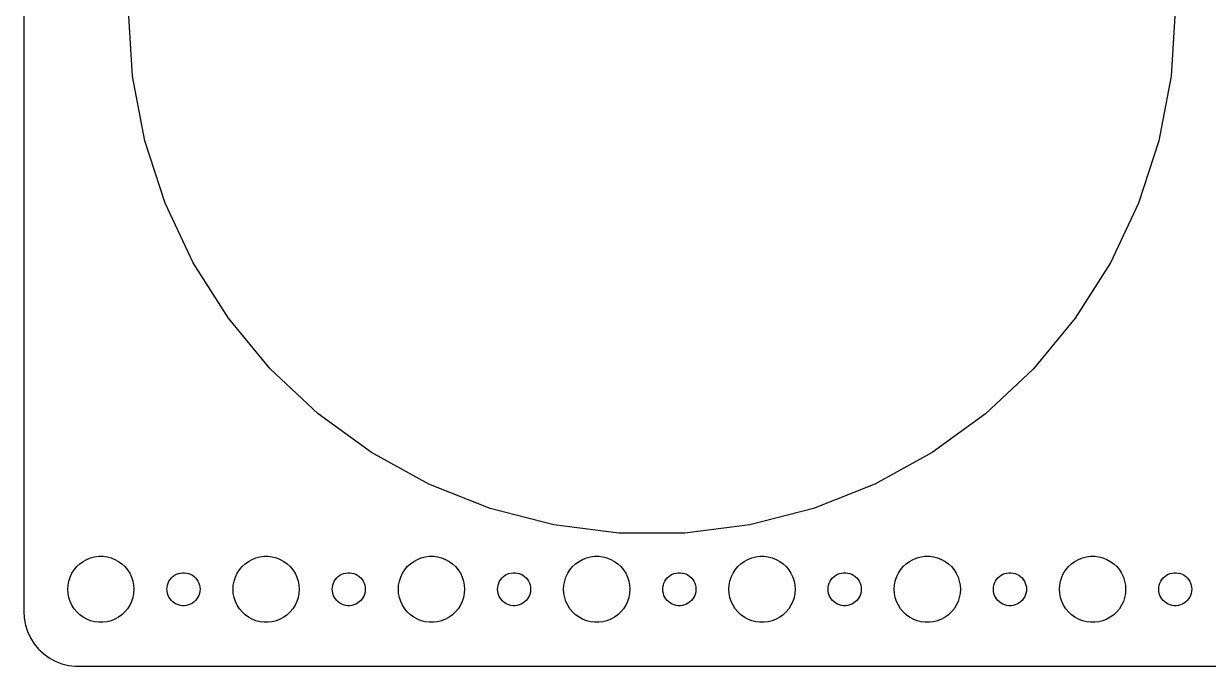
# Model space of a CAD drawing. Header units: metres. Extents: x -157 to 157, y -59 to 59.
# Drawn here: x -157 to -49.5, y -59.5 to -1.2 of the extents above; entities that cross this region are included whole.
import ezdxf

# ---------------------------------------------------------------- set-up
doc = ezdxf.new("R2010")
doc.units = ezdxf.units.M

msp = doc.modelspace()

# ---------------------------------------------------------------- linework, layer by layer
for p, q in [((-157, 54.5), (-157, -54.5)), ((-147.125, -5.95332), (-147.5, 0)), ((-52.5, 0), (-52.8745, -5.95332)), ((-146.008, -11.8128), (-147.125, -5.95332)), ((-52.8745, -5.95332), (-53.9923, -11.8128)), ((-144.164, -17.4859), (-146.008, -11.8128)), ((-53.9923, -11.8128), (-55.8356, -17.4859)), ((-141.625, -22.8833), (-144.164, -17.4859)), ((-55.8356, -17.4859), (-58.3754, -22.8833)), ((-138.428, -27.9198), (-141.625, -22.8833)), ((-58.3754, -22.8833), (-61.5717, -27.9198)), ((-134.626, -32.516), (-138.428, -27.9198)), ((-61.5717, -27.9198), (-65.374, -32.516)), ((-130.278, -36.5994), (-134.626, -32.516)), ((-65.374, -32.516), (-69.7224, -36.5994)), ((-125.452, -40.1056), (-130.278, -36.5994)), ((-69.7224, -36.5994), (-74.5482, -40.1056)), ((-120.225, -42.9793), (-125.452, -40.1056)), ((-74.5482, -40.1056), (-79.7755, -42.9793)), ((-114.678, -45.1752), (-120.225, -42.9793)), ((-79.7755, -42.9793), (-85.3217, -45.1752)), ((-108.901, -46.6586), (-114.678, -45.1752)), ((-85.3217, -45.1752), (-91.0994, -46.6586)), ((-102.983, -47.4063), (-108.901, -46.6586)), ((-91.0994, -46.6586), (-97.0174, -47.4063)), ((-97.0174, -47.4063), (-102.983, -47.4063)), ((-152.427, -50.7366), (-152.187, -50.4464)), ((-152.187, -50.4464), (-151.912, -50.1885)), ((-151.912, -50.1885), (-151.607, -49.967)), ((-151.607, -49.967), (-151.277, -49.7855)), ((-151.277, -49.7855), (-150.927, -49.6468)), ((-150.927, -49.6468), (-150.562, -49.5531)), ((-150.562, -49.5531), (-150.188, -49.5059)), ((-150.188, -49.5059), (-149.812, -49.5059)), ((-149.812, -49.5059), (-149.438, -49.5531)), ((-149.438, -49.5531), (-149.073, -49.6468)), ((-149.073, -49.6468), (-148.723, -49.7855)), ((-148.723, -49.7855), (-148.393, -49.967)), ((-148.393, -49.967), (-148.088, -50.1885)), ((-148.088, -50.1885), (-147.813, -50.4464)), ((-147.813, -50.4464), (-147.573, -50.7366)), ((-137.427, -50.7366), (-137.187, -50.4464)), ((-137.187, -50.4464), (-136.912, -50.1885)), ((-136.912, -50.1885), (-136.607, -49.967)), ((-136.607, -49.967), (-136.277, -49.7855)), ((-136.277, -49.7855), (-135.927, -49.6468)), ((-135.927, -49.6468), (-135.562, -49.5531)), ((-135.562, -49.5531), (-135.188, -49.5059)), ((-135.188, -49.5059), (-134.812, -49.5059)), ((-134.812, -49.5059), (-134.438, -49.5531)), ((-134.438, -49.5531), (-134.073, -49.6468)), ((-134.073, -49.6468), (-133.723, -49.7855)), ((-133.723, -49.7855), (-133.393, -49.967)), ((-133.393, -49.967), (-133.088, -50.1885)), ((-133.088, -50.1885), (-132.813, -50.4464)), ((-132.813, -50.4464), (-132.573, -50.7366)), ((-122.427, -50.7366), (-122.187, -50.4464)), ((-122.187, -50.4464), (-121.912, -50.1885)), ((-121.912, -50.1885), (-121.607, -49.967)), ((-121.607, -49.967), (-121.277, -49.7855)), ((-121.277, -49.7855), (-120.927, -49.6468)), ((-120.927, -49.6468), (-120.562, -49.5531)), ((-120.562, -49.5531), (-120.188, -49.5059)), ((-120.188, -49.5059), (-119.812, -49.5059)), ((-119.812, -49.5059), (-119.438, -49.5531)), ((-119.438, -49.5531), (-119.073, -49.6468)), ((-119.073, -49.6468), (-118.723, -49.7855)), ((-118.723, -49.7855), (-118.393, -49.967)), ((-118.393, -49.967), (-118.088, -50.1885)), ((-118.088, -50.1885), (-117.813, -50.4464)), ((-117.813, -50.4464), (-117.573, -50.7366)), ((-107.427, -50.7366), (-107.187, -50.4464)), ((-107.187, -50.4464), (-106.912, -50.1885)), ((-106.912, -50.1885), (-106.607, -49.967)), ((-106.607, -49.967), (-106.277, -49.7855)), ((-106.277, -49.7855), (-105.927, -49.6468)), ((-105.927, -49.6468), (-105.562, -49.5531)), ((-105.562, -49.5531), (-105.188, -49.5059)), ((-105.188, -49.5059), (-104.812, -49.5059)), ((-104.812, -49.5059), (-104.438, -49.5531)), ((-104.438, -49.5531), (-104.073, -49.6468)), ((-104.073, -49.6468), (-103.723, -49.7855)), ((-103.723, -49.7855), (-103.393, -49.967)), ((-103.393, -49.967), (-103.088, -50.1885)), ((-103.088, -50.1885), (-102.813, -50.4464)), ((-102.813, -50.4464), (-102.573, -50.7366)), ((-92.427, -50.7366), (-92.1869, -50.4464)), ((-92.1869, -50.4464), (-91.9123, -50.1885)), ((-91.9123, -50.1885), (-91.6075, -49.967)), ((-91.6075, -49.967), (-91.2773, -49.7855)), ((-91.2773, -49.7855), (-90.927, -49.6468)), ((-90.927, -49.6468), (-90.5621, -49.5531)), ((-90.5621, -49.5531), (-90.1884, -49.5059)), ((-90.1884, -49.5059), (-89.8116, -49.5059)), ((-89.8116, -49.5059), (-89.4379, -49.5531)), ((-89.4379, -49.5531), (-89.073, -49.6468)), ((-89.073, -49.6468), (-88.7227, -49.7855)), ((-88.7227, -49.7855), (-88.3925, -49.967)), ((-88.3925, -49.967), (-88.0877, -50.1885)), ((-88.0877, -50.1885), (-87.8131, -50.4464)), ((-87.8131, -50.4464), (-87.573, -50.7366)), ((-77.427, -50.7366), (-77.1869, -50.4464)), ((-77.1869, -50.4464), (-76.9123, -50.1885)), ((-76.9123, -50.1885), (-76.6075, -49.967)), ((-76.6075, -49.967), (-76.2773, -49.7855)), ((-76.2773, -49.7855), (-75.927, -49.6468)), ((-75.927, -49.6468), (-75.5621, -49.5531)), ((-75.5621, -49.5531), (-75.1884, -49.5059)), ((-75.1884, -49.5059), (-74.8116, -49.5059)), ((-74.8116, -49.5059), (-74.4379, -49.5531)), ((-74.4379, -49.5531), (-74.073, -49.6468)), ((-74.073, -49.6468), (-73.7227, -49.7855)), ((-73.7227, -49.7855), (-73.3925, -49.967)), ((-73.3925, -49.967), (-73.0877, -50.1885)), ((-73.0877, -50.1885), (-72.8131, -50.4464)), ((-72.8131, -50.4464), (-72.573, -50.7366)), ((-62.427, -50.7366), (-62.1869, -50.4464)), ((-62.1869, -50.4464), (-61.9123, -50.1885)), ((-61.9123, -50.1885), (-61.6075, -49.967)), ((-61.6075, -49.967), (-61.2773, -49.7855)), ((-61.2773, -49.7855), (-60.927, -49.6468)), ((-60.927, -49.6468), (-60.5621, -49.5531)), ((-60.5621, -49.5531), (-60.1884, -49.5059)), ((-60.1884, -49.5059), (-59.8116, -49.5059)), ((-59.8116, -49.5059), (-59.4379, -49.5531)), ((-59.4379, -49.5531), (-59.0729, -49.6468)), ((-59.0729, -49.6468), (-58.7227, -49.7855)), ((-58.7227, -49.7855), (-58.3925, -49.967)), ((-58.3925, -49.967), (-58.0877, -50.1885)), ((-58.0877, -50.1885), (-57.8131, -50.4464)), ((-57.8131, -50.4464), (-57.5729, -50.7366)), ((-152.906, -51.7539), (-152.789, -51.3956)), ((-152.789, -51.3956), (-152.629, -51.0547)), ((-152.629, -51.0547), (-152.427, -50.7366)), ((-147.573, -50.7366), (-147.371, -51.0547)), ((-147.371, -51.0547), (-147.211, -51.3956)), ((-147.211, -51.3956), (-147.094, -51.7539)), ((-143.714, -51.6183), (-143.593, -51.4732)), ((-143.593, -51.4732), (-143.456, -51.3442)), ((-143.456, -51.3442), (-143.304, -51.2335)), ((-143.304, -51.2335), (-143.139, -51.1428)), ((-143.139, -51.1428), (-142.964, -51.0734)), ((-142.964, -51.0734), (-142.781, -51.0266)), ((-142.781, -51.0266), (-142.594, -51.003)), ((-142.594, -51.003), (-142.406, -51.003)), ((-142.406, -51.003), (-142.219, -51.0266)), ((-142.219, -51.0266), (-142.036, -51.0734)), ((-142.036, -51.0734), (-141.861, -51.1428)), ((-141.861, -51.1428), (-141.696, -51.2335)), ((-141.696, -51.2335), (-141.544, -51.3442)), ((-141.544, -51.3442), (-141.407, -51.4732)), ((-141.407, -51.4732), (-141.286, -51.6183)), ((-137.906, -51.7539), (-137.789, -51.3956)), ((-137.789, -51.3956), (-137.629, -51.0547)), ((-137.629, -51.0547), (-137.427, -50.7366)), ((-132.573, -50.7366), (-132.371, -51.0547)), ((-132.371, -51.0547), (-132.211, -51.3956)), ((-132.211, -51.3956), (-132.094, -51.7539)), ((-128.714, -51.6183), (-128.593, -51.4732)), ((-128.593, -51.4732), (-128.456, -51.3442)), ((-128.456, -51.3442), (-128.304, -51.2335)), ((-128.304, -51.2335), (-128.139, -51.1428)), ((-128.139, -51.1428), (-127.964, -51.0734)), ((-127.964, -51.0734), (-127.781, -51.0266)), ((-127.781, -51.0266), (-127.594, -51.003)), ((-127.594, -51.003), (-127.406, -51.003)), ((-127.406, -51.003), (-127.219, -51.0266)), ((-127.219, -51.0266), (-127.036, -51.0734)), ((-127.036, -51.0734), (-126.861, -51.1428)), ((-126.861, -51.1428), (-126.696, -51.2335)), ((-126.696, -51.2335), (-126.544, -51.3442)), ((-126.544, -51.3442), (-126.407, -51.4732)), ((-126.407, -51.4732), (-126.286, -51.6183)), ((-122.906, -51.7539), (-122.789, -51.3956)), ((-122.789, -51.3956), (-122.629, -51.0547)), ((-122.629, -51.0547), (-122.427, -50.7366)), ((-117.573, -50.7366), (-117.371, -51.0547)), ((-117.371, -51.0547), (-117.211, -51.3956)), ((-117.211, -51.3956), (-117.094, -51.7539)), ((-113.714, -51.6183), (-113.593, -51.4732)), ((-113.593, -51.4732), (-113.456, -51.3442)), ((-113.456, -51.3442), (-113.304, -51.2335)), ((-113.304, -51.2335), (-113.139, -51.1428)), ((-113.139, -51.1428), (-112.964, -51.0734)), ((-112.964, -51.0734), (-112.781, -51.0266)), ((-112.781, -51.0266), (-112.594, -51.003)), ((-112.594, -51.003), (-112.406, -51.003)), ((-112.406, -51.003), (-112.219, -51.0266)), ((-112.219, -51.0266), (-112.036, -51.0734)), ((-112.036, -51.0734), (-111.861, -51.1428)), ((-111.861, -51.1428), (-111.696, -51.2335)), ((-111.696, -51.2335), (-111.544, -51.3442)), ((-111.544, -51.3442), (-111.407, -51.4732)), ((-111.407, -51.4732), (-111.286, -51.6183)), ((-107.906, -51.7539), (-107.789, -51.3956)), ((-107.789, -51.3956), (-107.629, -51.0547)), ((-107.629, -51.0547), (-107.427, -50.7366)), ((-102.573, -50.7366), (-102.371, -51.0547)), ((-102.371, -51.0547), (-102.211, -51.3956)), ((-102.211, -51.3956), (-102.094, -51.7539)), ((-98.7135, -51.6183), (-98.5934, -51.4732)), ((-98.5934, -51.4732), (-98.4561, -51.3442)), ((-98.4561, -51.3442), (-98.3037, -51.2335)), ((-98.3037, -51.2335), (-98.1387, -51.1428)), ((-98.1387, -51.1428), (-97.9635, -51.0734)), ((-97.9635, -51.0734), (-97.7811, -51.0266)), ((-97.7811, -51.0266), (-97.5942, -51.003)), ((-97.5942, -51.003), (-97.4058, -51.003)), ((-97.4058, -51.003), (-97.2189, -51.0266)), ((-97.2189, -51.0266), (-97.0365, -51.0734)), ((-97.0365, -51.0734), (-96.8613, -51.1428)), ((-96.8613, -51.1428), (-96.6963, -51.2335)), ((-96.6963, -51.2335), (-96.5439, -51.3442)), ((-96.5439, -51.3442), (-96.4065, -51.4732)), ((-96.4065, -51.4732), (-96.2865, -51.6183)), ((-92.9057, -51.7539), (-92.7893, -51.3956)), ((-92.7893, -51.3956), (-92.6289, -51.0547)), ((-92.6289, -51.0547), (-92.427, -50.7366)), ((-87.573, -50.7366), (-87.3711, -51.0547)), ((-87.3711, -51.0547), (-87.2107, -51.3956)), ((-87.2107, -51.3956), (-87.0943, -51.7539)), ((-83.7135, -51.6183), (-83.5934, -51.4732)), ((-83.5934, -51.4732), (-83.4561, -51.3442)), ((-83.4561, -51.3442), (-83.3037, -51.2335)), ((-83.3037, -51.2335), (-83.1387, -51.1428)), ((-83.1387, -51.1428), (-82.9635, -51.0734)), ((-82.9635, -51.0734), (-82.7811, -51.0266)), ((-82.7811, -51.0266), (-82.5942, -51.003)), ((-82.5942, -51.003), (-82.4058, -51.003)), ((-82.4058, -51.003), (-82.2189, -51.0266)), ((-82.2189, -51.0266), (-82.0365, -51.0734)), ((-82.0365, -51.0734), (-81.8613, -51.1428)), ((-81.8613, -51.1428), (-81.6963, -51.2335)), ((-81.6963, -51.2335), (-81.5439, -51.3442)), ((-81.5439, -51.3442), (-81.4065, -51.4732)), ((-81.4065, -51.4732), (-81.2865, -51.6183)), ((-77.9057, -51.7539), (-77.7893, -51.3956)), ((-77.7893, -51.3956), (-77.6289, -51.0547)), ((-77.6289, -51.0547), (-77.427, -50.7366)), ((-72.573, -50.7366), (-72.3711, -51.0547)), ((-72.3711, -51.0547), (-72.2107, -51.3956)), ((-72.2107, -51.3956), (-72.0943, -51.7539)), ((-68.7135, -51.6183), (-68.5934, -51.4732)), ((-68.5934, -51.4732), (-68.4561, -51.3442)), ((-68.4561, -51.3442), (-68.3037, -51.2335)), ((-68.3037, -51.2335), (-68.1387, -51.1428)), ((-68.1387, -51.1428), (-67.9635, -51.0734)), ((-67.9635, -51.0734), (-67.7811, -51.0266)), ((-67.7811, -51.0266), (-67.5942, -51.003)), ((-67.5942, -51.003), (-67.4058, -51.003)), ((-67.4058, -51.003), (-67.2189, -51.0266)), ((-67.2189, -51.0266), (-67.0365, -51.0734)), ((-67.0365, -51.0734), (-66.8613, -51.1428)), ((-66.8613, -51.1428), (-66.6963, -51.2335)), ((-66.6963, -51.2335), (-66.5439, -51.3442)), ((-66.5439, -51.3442), (-66.4065, -51.4732)), ((-66.4065, -51.4732), (-66.2865, -51.6183)), ((-62.9057, -51.7539), (-62.7893, -51.3956)), ((-62.7893, -51.3956), (-62.6289, -51.0547)), ((-62.6289, -51.0547), (-62.427, -50.7366)), ((-57.5729, -50.7366), (-57.3711, -51.0547)), ((-57.3711, -51.0547), (-57.2107, -51.3956)), ((-57.2107, -51.3956), (-57.0942, -51.7539)), ((-53.7135, -51.6183), (-53.5934, -51.4732)), ((-53.5934, -51.4732), (-53.4561, -51.3442)), ((-53.4561, -51.3442), (-53.3037, -51.2335)), ((-53.3037, -51.2335), (-53.1387, -51.1428)), ((-53.1387, -51.1428), (-52.9635, -51.0734)), ((-52.9635, -51.0734), (-52.7811, -51.0266)), ((-52.7811, -51.0266), (-52.5942, -51.003)), ((-52.5942, -51.003), (-52.4058, -51.003)), ((-52.4058, -51.003), (-52.2189, -51.0266)), ((-52.2189, -51.0266), (-52.0365, -51.0734)), ((-52.0365, -51.0734), (-51.8613, -51.1428)), ((-51.8613, -51.1428), (-51.6963, -51.2335)), ((-51.6963, -51.2335), (-51.5439, -51.3442)), ((-51.5439, -51.3442), (-51.4065, -51.4732)), ((-51.4065, -51.4732), (-51.2865, -51.6183)), ((-153, -52.5), (-152.976, -52.124)), ((-152.976, -52.876), (-153, -52.5)), ((-152.976, -52.124), (-152.906, -51.7539)), ((-147.094, -51.7539), (-147.024, -52.124)), ((-147.024, -52.124), (-147, -52.5)), ((-147, -52.5), (-147.024, -52.876)), ((-144, -52.5), (-143.988, -52.312)), ((-143.988, -52.688), (-144, -52.5)), ((-143.988, -52.312), (-143.953, -52.127)), ((-143.953, -52.127), (-143.895, -51.9478)), ((-143.895, -51.9478), (-143.814, -51.7774)), ((-143.814, -51.7774), (-143.714, -51.6183)), ((-141.286, -51.6183), (-141.186, -51.7774)), ((-141.186, -51.7774), (-141.105, -51.9478)), ((-141.105, -51.9478), (-141.047, -52.127)), ((-141.047, -52.127), (-141.012, -52.312)), ((-141.012, -52.312), (-141, -52.5)), ((-141, -52.5), (-141.012, -52.688)), ((-138, -52.5), (-137.976, -52.124)), ((-137.976, -52.876), (-138, -52.5)), ((-137.976, -52.124), (-137.906, -51.7539)), ((-132.094, -51.7539), (-132.024, -52.124)), ((-132.024, -52.124), (-132, -52.5)), ((-132, -52.5), (-132.024, -52.876)), ((-129, -52.5), (-128.988, -52.312)), ((-128.988, -52.688), (-129, -52.5)), ((-128.988, -52.312), (-128.953, -52.127)), ((-128.953, -52.127), (-128.895, -51.9478)), ((-128.895, -51.9478), (-128.814, -51.7774)), ((-128.814, -51.7774), (-128.714, -51.6183)), ((-126.286, -51.6183), (-126.186, -51.7774)), ((-126.186, -51.7774), (-126.105, -51.9478)), ((-126.105, -51.9478), (-126.047, -52.127)), ((-126.047, -52.127), (-126.012, -52.312)), ((-126.012, -52.312), (-126, -52.5)), ((-126, -52.5), (-126.012, -52.688)), ((-123, -52.5), (-122.976, -52.124)), ((-122.976, -52.876), (-123, -52.5)), ((-122.976, -52.124), (-122.906, -51.7539)), ((-117.094, -51.7539), (-117.024, -52.124)), ((-117.024, -52.124), (-117, -52.5)), ((-117, -52.5), (-117.024, -52.876)), ((-114, -52.5), (-113.988, -52.312)), ((-113.988, -52.688), (-114, -52.5)), ((-113.988, -52.312), (-113.953, -52.127)), ((-113.953, -52.127), (-113.895, -51.9478)), ((-113.895, -51.9478), (-113.814, -51.7774)), ((-113.814, -51.7774), (-113.714, -51.6183)), ((-111.286, -51.6183), (-111.186, -51.7774)), ((-111.186, -51.7774), (-111.105, -51.9478)), ((-111.105, -51.9478), (-111.047, -52.127)), ((-111.047, -52.127), (-111.012, -52.312)), ((-111.012, -52.312), (-111, -52.5)), ((-111, -52.5), (-111.012, -52.688)), ((-108, -52.5), (-107.976, -52.124)), ((-107.976, -52.876), (-108, -52.5)), ((-107.976, -52.124), (-107.906, -51.7539)), ((-102.094, -51.7539), (-102.024, -52.124)), ((-102.024, -52.124), (-102, -52.5)), ((-102, -52.5), (-102.024, -52.876)), ((-99, -52.5), (-98.9882, -52.312)), ((-98.9882, -52.688), (-99, -52.5)), ((-98.9882, -52.312), (-98.9529, -52.127)), ((-98.9529, -52.127), (-98.8947, -51.9478)), ((-98.8947, -51.9478), (-98.8145, -51.7774)), ((-98.8145, -51.7774), (-98.7135, -51.6183)), ((-96.2865, -51.6183), (-96.1855, -51.7774)), ((-96.1855, -51.7774), (-96.1053, -51.9478)), ((-96.1053, -51.9478), (-96.0471, -52.127)), ((-96.0471, -52.127), (-96.0118, -52.312)), ((-96.0118, -52.312), (-96, -52.5)), ((-96, -52.5), (-96.0118, -52.688)), ((-93, -52.5), (-92.9763, -52.124)), ((-92.9763, -52.876), (-93, -52.5)), ((-92.9763, -52.124), (-92.9057, -51.7539)), ((-87.0943, -51.7539), (-87.0237, -52.124)), ((-87.0237, -52.124), (-87, -52.5)), ((-87, -52.5), (-87.0237, -52.876)), ((-84, -52.5), (-83.9882, -52.312)), ((-83.9882, -52.688), (-84, -52.5)), ((-83.9882, -52.312), (-83.9529, -52.127)), ((-83.9529, -52.127), (-83.8947, -51.9478)), ((-83.8947, -51.9478), (-83.8145, -51.7774)), ((-83.8145, -51.7774), (-83.7135, -51.6183)), ((-81.2865, -51.6183), (-81.1855, -51.7774)), ((-81.1855, -51.7774), (-81.1053, -51.9478)), ((-81.1053, -51.9478), (-81.0471, -52.127)), ((-81.0471, -52.127), (-81.0118, -52.312)), ((-81.0118, -52.312), (-81, -52.5)), ((-81, -52.5), (-81.0118, -52.688)), ((-78, -52.5), (-77.9763, -52.124)), ((-77.9763, -52.876), (-78, -52.5)), ((-77.9763, -52.124), (-77.9057, -51.7539)), ((-72.0943, -51.7539), (-72.0237, -52.124)), ((-72.0237, -52.124), (-72, -52.5)), ((-72, -52.5), (-72.0237, -52.876)), ((-69, -52.5), (-68.9882, -52.312)), ((-68.9882, -52.688), (-69, -52.5)), ((-68.9882, -52.312), (-68.9529, -52.127)), ((-68.9529, -52.127), (-68.8947, -51.9478)), ((-68.8947, -51.9478), (-68.8145, -51.7774)), ((-68.8145, -51.7774), (-68.7135, -51.6183)), ((-66.2865, -51.6183), (-66.1855, -51.7774)), ((-66.1855, -51.7774), (-66.1053, -51.9478)), ((-66.1053, -51.9478), (-66.0471, -52.127)), ((-66.0471, -52.127), (-66.0118, -52.312)), ((-66.0118, -52.312), (-66, -52.5)), ((-66, -52.5), (-66.0118, -52.688)), ((-63, -52.5), (-62.9763, -52.124)), ((-62.9763, -52.876), (-63, -52.5)), ((-62.9763, -52.124), (-62.9057, -51.7539)), ((-57.0942, -51.7539), (-57.0237, -52.124)), ((-57.0237, -52.124), (-57, -52.5)), ((-57, -52.5), (-57.0237, -52.876)), ((-54, -52.5), (-53.9882, -52.312)), ((-53.9882, -52.688), (-54, -52.5)), ((-53.9882, -52.312), (-53.9529, -52.127)), ((-53.9529, -52.127), (-53.8947, -51.9478)), ((-53.8947, -51.9478), (-53.8145, -51.7774)), ((-53.8145, -51.7774), (-53.7135, -51.6183)), ((-51.2865, -51.6183), (-51.1855, -51.7774)), ((-51.1855, -51.7774), (-51.1053, -51.9478)), ((-51.1053, -51.9478), (-51.0471, -52.127)), ((-51.0471, -52.127), (-51.0118, -52.312)), ((-51.0118, -52.312), (-51, -52.5)), ((-51, -52.5), (-51.0118, -52.688)), ((-152.906, -53.2461), (-152.976, -52.876)), ((-152.789, -53.6044), (-152.906, -53.2461)), ((-152.629, -53.9453), (-152.789, -53.6044)), ((-147.211, -53.6044), (-147.371, -53.9453)), ((-147.094, -53.2461), (-147.211, -53.6044)), ((-147.024, -52.876), (-147.094, -53.2461)), ((-143.953, -52.873), (-143.988, -52.688)), ((-143.895, -53.0522), (-143.953, -52.873)), ((-143.814, -53.2226), (-143.895, -53.0522)), ((-143.714, -53.3817), (-143.814, -53.2226)), ((-143.593, -53.5268), (-143.714, -53.3817)), ((-143.456, -53.6558), (-143.593, -53.5268)), ((-143.304, -53.7665), (-143.456, -53.6558)), ((-141.544, -53.6558), (-141.696, -53.7665)), ((-141.407, -53.5268), (-141.544, -53.6558)), ((-141.286, -53.3817), (-141.407, -53.5268)), ((-141.186, -53.2226), (-141.286, -53.3817)), ((-141.105, -53.0522), (-141.186, -53.2226)), ((-141.047, -52.873), (-141.105, -53.0522)), ((-141.012, -52.688), (-141.047, -52.873)), ((-137.906, -53.2461), (-137.976, -52.876)), ((-137.789, -53.6044), (-137.906, -53.2461)), ((-137.629, -53.9453), (-137.789, -53.6044)), ((-132.211, -53.6044), (-132.371, -53.9453)), ((-132.094, -53.2461), (-132.211, -53.6044)), ((-132.024, -52.876), (-132.094, -53.2461)), ((-128.953, -52.873), (-128.988, -52.688)), ((-128.895, -53.0522), (-128.953, -52.873)), ((-128.814, -53.2226), (-128.895, -53.0522)), ((-128.714, -53.3817), (-128.814, -53.2226)), ((-128.593, -53.5268), (-128.714, -53.3817)), ((-128.456, -53.6558), (-128.593, -53.5268)), ((-128.304, -53.7665), (-128.456, -53.6558)), ((-126.544, -53.6558), (-126.696, -53.7665)), ((-126.407, -53.5268), (-126.544, -53.6558)), ((-126.286, -53.3817), (-126.407, -53.5268)), ((-126.186, -53.2226), (-126.286, -53.3817)), ((-126.105, -53.0522), (-126.186, -53.2226)), ((-126.047, -52.873), (-126.105, -53.0522)), ((-126.012, -52.688), (-126.047, -52.873)), ((-122.906, -53.2461), (-122.976, -52.876)), ((-122.789, -53.6044), (-122.906, -53.2461)), ((-122.629, -53.9453), (-122.789, -53.6044)), ((-117.211, -53.6044), (-117.371, -53.9453)), ((-117.094, -53.2461), (-117.211, -53.6044)), ((-117.024, -52.876), (-117.094, -53.2461)), ((-113.953, -52.873), (-113.988, -52.688)), ((-113.895, -53.0522), (-113.953, -52.873)), ((-113.814, -53.2226), (-113.895, -53.0522)), ((-113.714, -53.3817), (-113.814, -53.2226)), ((-113.593, -53.5268), (-113.714, -53.3817)), ((-113.456, -53.6558), (-113.593, -53.5268)), ((-113.304, -53.7665), (-113.456, -53.6558)), ((-111.544, -53.6558), (-111.696, -53.7665)), ((-111.407, -53.5268), (-111.544, -53.6558)), ((-111.286, -53.3817), (-111.407, -53.5268)), ((-111.186, -53.2226), (-111.286, -53.3817)), ((-111.105, -53.0522), (-111.186, -53.2226)), ((-111.047, -52.873), (-111.105, -53.0522)), ((-111.012, -52.688), (-111.047, -52.873)), ((-107.906, -53.2461), (-107.976, -52.876)), ((-107.789, -53.6044), (-107.906, -53.2461)), ((-107.629, -53.9453), (-107.789, -53.6044)), ((-102.211, -53.6044), (-102.371, -53.9453)), ((-102.094, -53.2461), (-102.211, -53.6044)), ((-102.024, -52.876), (-102.094, -53.2461)), ((-98.9529, -52.873), (-98.9882, -52.688)), ((-98.8947, -53.0522), (-98.9529, -52.873)), ((-98.8145, -53.2226), (-98.8947, -53.0522)), ((-98.7135, -53.3817), (-98.8145, -53.2226)), ((-98.5934, -53.5268), (-98.7135, -53.3817)), ((-98.4561, -53.6558), (-98.5934, -53.5268)), ((-98.3037, -53.7665), (-98.4561, -53.6558)), ((-96.5439, -53.6558), (-96.6963, -53.7665)), ((-96.4065, -53.5268), (-96.5439, -53.6558)), ((-96.2865, -53.3817), (-96.4065, -53.5268)), ((-96.1855, -53.2226), (-96.2865, -53.3817)), ((-96.1053, -53.0522), (-96.1855, -53.2226)), ((-96.0471, -52.873), (-96.1053, -53.0522)), ((-96.0118, -52.688), (-96.0471, -52.873)), ((-92.9057, -53.2461), (-92.9763, -52.876)), ((-92.7893, -53.6044), (-92.9057, -53.2461)), ((-92.6289, -53.9453), (-92.7893, -53.6044)), ((-87.2107, -53.6044), (-87.3711, -53.9453)), ((-87.0943, -53.2461), (-87.2107, -53.6044)), ((-87.0237, -52.876), (-87.0943, -53.2461)), ((-83.9529, -52.873), (-83.9882, -52.688)), ((-83.8947, -53.0522), (-83.9529, -52.873)), ((-83.8145, -53.2226), (-83.8947, -53.0522)), ((-83.7135, -53.3817), (-83.8145, -53.2226)), ((-83.5934, -53.5268), (-83.7135, -53.3817)), ((-83.4561, -53.6558), (-83.5934, -53.5268)), ((-83.3037, -53.7665), (-83.4561, -53.6558)), ((-81.5439, -53.6558), (-81.6963, -53.7665)), ((-81.4065, -53.5268), (-81.5439, -53.6558)), ((-81.2865, -53.3817), (-81.4065, -53.5268)), ((-81.1855, -53.2226), (-81.2865, -53.3817)), ((-81.1053, -53.0522), (-81.1855, -53.2226)), ((-81.0471, -52.873), (-81.1053, -53.0522)), ((-81.0118, -52.688), (-81.0471, -52.873)), ((-77.9057, -53.2461), (-77.9763, -52.876)), ((-77.7893, -53.6044), (-77.9057, -53.2461)), ((-77.6289, -53.9453), (-77.7893, -53.6044)), ((-72.2107, -53.6044), (-72.3711, -53.9453)), ((-72.0943, -53.2461), (-72.2107, -53.6044)), ((-72.0237, -52.876), (-72.0943, -53.2461)), ((-68.9529, -52.873), (-68.9882, -52.688)), ((-68.8947, -53.0522), (-68.9529, -52.873)), ((-68.8145, -53.2226), (-68.8947, -53.0522)), ((-68.7135, -53.3817), (-68.8145, -53.2226)), ((-68.5934, -53.5268), (-68.7135, -53.3817)), ((-68.4561, -53.6558), (-68.5934, -53.5268)), ((-68.3037, -53.7665), (-68.4561, -53.6558)), ((-66.5439, -53.6558), (-66.6963, -53.7665)), ((-66.4065, -53.5268), (-66.5439, -53.6558)), ((-66.2865, -53.3817), (-66.4065, -53.5268)), ((-66.1855, -53.2226), (-66.2865, -53.3817)), ((-66.1053, -53.0522), (-66.1855, -53.2226)), ((-66.0471, -52.873), (-66.1053, -53.0522)), ((-66.0118, -52.688), (-66.0471, -52.873)), ((-62.9057, -53.2461), (-62.9763, -52.876)), ((-62.7893, -53.6044), (-62.9057, -53.2461)), ((-62.6289, -53.9453), (-62.7893, -53.6044)), ((-57.2107, -53.6044), (-57.3711, -53.9453)), ((-57.0942, -53.2461), (-57.2107, -53.6044)), ((-57.0237, -52.876), (-57.0942, -53.2461)), ((-53.9529, -52.873), (-53.9882, -52.688)), ((-53.8947, -53.0522), (-53.9529, -52.873)), ((-53.8145, -53.2226), (-53.8947, -53.0522)), ((-53.7135, -53.3817), (-53.8145, -53.2226)), ((-53.5934, -53.5268), (-53.7135, -53.3817)), ((-53.4561, -53.6558), (-53.5934, -53.5268)), ((-53.3037, -53.7665), (-53.4561, -53.6558)), ((-51.5439, -53.6558), (-51.6963, -53.7665)), ((-51.4065, -53.5268), (-51.5439, -53.6558)), ((-51.2865, -53.3817), (-51.4065, -53.5268)), ((-51.1855, -53.2226), (-51.2865, -53.3817)), ((-51.1053, -53.0522), (-51.1855, -53.2226)), ((-51.0471, -52.873), (-51.1053, -53.0522)), ((-51.0118, -52.688), (-51.0471, -52.873)), ((-157, -54.5), (-156.961, -55.1267)), ((-152.427, -54.2634), (-152.629, -53.9453)), ((-152.187, -54.5536), (-152.427, -54.2634)), ((-151.912, -54.8115), (-152.187, -54.5536)), ((-151.607, -55.033), (-151.912, -54.8115)), ((-148.088, -54.8115), (-148.393, -55.033)), ((-147.813, -54.5536), (-148.088, -54.8115)), ((-147.573, -54.2634), (-147.813, -54.5536)), ((-147.371, -53.9453), (-147.573, -54.2634)), ((-143.139, -53.8572), (-143.304, -53.7665)), ((-142.964, -53.9266), (-143.139, -53.8572)), ((-142.781, -53.9734), (-142.964, -53.9266)), ((-142.594, -53.997), (-142.781, -53.9734)), ((-142.406, -53.997), (-142.594, -53.997)), ((-142.219, -53.9734), (-142.406, -53.997)), ((-142.036, -53.9266), (-142.219, -53.9734)), ((-141.861, -53.8572), (-142.036, -53.9266)), ((-141.696, -53.7665), (-141.861, -53.8572)), ((-137.427, -54.2634), (-137.629, -53.9453)), ((-137.187, -54.5536), (-137.427, -54.2634)), ((-136.912, -54.8115), (-137.187, -54.5536)), ((-136.607, -55.033), (-136.912, -54.8115)), ((-133.088, -54.8115), (-133.393, -55.033)), ((-132.813, -54.5536), (-133.088, -54.8115)), ((-132.573, -54.2634), (-132.813, -54.5536)), ((-132.371, -53.9453), (-132.573, -54.2634)), ((-128.139, -53.8572), (-128.304, -53.7665)), ((-127.964, -53.9266), (-128.139, -53.8572)), ((-127.781, -53.9734), (-127.964, -53.9266)), ((-127.594, -53.997), (-127.781, -53.9734)), ((-127.406, -53.997), (-127.594, -53.997)), ((-127.219, -53.9734), (-127.406, -53.997)), ((-127.036, -53.9266), (-127.219, -53.9734)), ((-126.861, -53.8572), (-127.036, -53.9266)), ((-126.696, -53.7665), (-126.861, -53.8572)), ((-122.427, -54.2634), (-122.629, -53.9453)), ((-122.187, -54.5536), (-122.427, -54.2634)), ((-121.912, -54.8115), (-122.187, -54.5536)), ((-121.607, -55.033), (-121.912, -54.8115)), ((-118.088, -54.8115), (-118.393, -55.033)), ((-117.813, -54.5536), (-118.088, -54.8115)), ((-117.573, -54.2634), (-117.813, -54.5536)), ((-117.371, -53.9453), (-117.573, -54.2634)), ((-113.139, -53.8572), (-113.304, -53.7665)), ((-112.964, -53.9266), (-113.139, -53.8572)), ((-112.781, -53.9734), (-112.964, -53.9266)), ((-112.594, -53.997), (-112.781, -53.9734)), ((-112.406, -53.997), (-112.594, -53.997)), ((-112.219, -53.9734), (-112.406, -53.997)), ((-112.036, -53.9266), (-112.219, -53.9734)), ((-111.861, -53.8572), (-112.036, -53.9266)), ((-111.696, -53.7665), (-111.861, -53.8572)), ((-107.427, -54.2634), (-107.629, -53.9453)), ((-107.187, -54.5536), (-107.427, -54.2634)), ((-106.912, -54.8115), (-107.187, -54.5536)), ((-106.607, -55.033), (-106.912, -54.8115)), ((-103.088, -54.8115), (-103.393, -55.033)), ((-102.813, -54.5536), (-103.088, -54.8115)), ((-102.573, -54.2634), (-102.813, -54.5536)), ((-102.371, -53.9453), (-102.573, -54.2634)), ((-98.1387, -53.8572), (-98.3037, -53.7665)), ((-97.9635, -53.9266), (-98.1387, -53.8572)), ((-97.7811, -53.9734), (-97.9635, -53.9266)), ((-97.5942, -53.997), (-97.7811, -53.9734)), ((-97.4058, -53.997), (-97.5942, -53.997)), ((-97.2189, -53.9734), (-97.4058, -53.997)), ((-97.0365, -53.9266), (-97.2189, -53.9734)), ((-96.8613, -53.8572), (-97.0365, -53.9266)), ((-96.6963, -53.7665), (-96.8613, -53.8572)), ((-92.427, -54.2634), (-92.6289, -53.9453)), ((-92.1869, -54.5536), (-92.427, -54.2634)), ((-91.9123, -54.8115), (-92.1869, -54.5536)), ((-91.6075, -55.033), (-91.9123, -54.8115)), ((-88.0877, -54.8115), (-88.3925, -55.033)), ((-87.8131, -54.5536), (-88.0877, -54.8115)), ((-87.573, -54.2634), (-87.8131, -54.5536)), ((-87.3711, -53.9453), (-87.573, -54.2634)), ((-83.1387, -53.8572), (-83.3037, -53.7665)), ((-82.9635, -53.9266), (-83.1387, -53.8572)), ((-82.7811, -53.9734), (-82.9635, -53.9266)), ((-82.5942, -53.997), (-82.7811, -53.9734)), ((-82.4058, -53.997), (-82.5942, -53.997)), ((-82.2189, -53.9734), (-82.4058, -53.997)), ((-82.0365, -53.9266), (-82.2189, -53.9734)), ((-81.8613, -53.8572), (-82.0365, -53.9266)), ((-81.6963, -53.7665), (-81.8613, -53.8572)), ((-77.427, -54.2634), (-77.6289, -53.9453)), ((-77.1869, -54.5536), (-77.427, -54.2634)), ((-76.9123, -54.8115), (-77.1869, -54.5536)), ((-76.6075, -55.033), (-76.9123, -54.8115)), ((-73.0877, -54.8115), (-73.3925, -55.033)), ((-72.8131, -54.5536), (-73.0877, -54.8115)), ((-72.573, -54.2634), (-72.8131, -54.5536)), ((-72.3711, -53.9453), (-72.573, -54.2634)), ((-68.1387, -53.8572), (-68.3037, -53.7665)), ((-67.9635, -53.9266), (-68.1387, -53.8572)), ((-67.7811, -53.9734), (-67.9635, -53.9266)), ((-67.5942, -53.997), (-67.7811, -53.9734)), ((-67.4058, -53.997), (-67.5942, -53.997)), ((-67.2189, -53.9734), (-67.4058, -53.997)), ((-67.0365, -53.9266), (-67.2189, -53.9734)), ((-66.8613, -53.8572), (-67.0365, -53.9266)), ((-66.6963, -53.7665), (-66.8613, -53.8572)), ((-62.427, -54.2634), (-62.6289, -53.9453)), ((-62.1869, -54.5536), (-62.427, -54.2634)), ((-61.9123, -54.8115), (-62.1869, -54.5536)), ((-61.6075, -55.033), (-61.9123, -54.8115)), ((-58.0877, -54.8115), (-58.3925, -55.033)), ((-57.8131, -54.5536), (-58.0877, -54.8115)), ((-57.5729, -54.2634), (-57.8131, -54.5536)), ((-57.3711, -53.9453), (-57.5729, -54.2634)), ((-53.1387, -53.8572), (-53.3037, -53.7665)), ((-52.9635, -53.9266), (-53.1387, -53.8572)), ((-52.7811, -53.9734), (-52.9635, -53.9266)), ((-52.5942, -53.997), (-52.7811, -53.9734)), ((-52.4058, -53.997), (-52.5942, -53.997)), ((-52.2189, -53.9734), (-52.4058, -53.997)), ((-52.0365, -53.9266), (-52.2189, -53.9734)), ((-51.8613, -53.8572), (-52.0365, -53.9266)), ((-51.6963, -53.7665), (-51.8613, -53.8572)), ((-156.961, -55.1267), (-156.843, -55.7434)), ((-156.843, -55.7434), (-156.649, -56.3406)), ((-151.277, -55.2145), (-151.607, -55.033)), ((-150.927, -55.3532), (-151.277, -55.2145)), ((-150.562, -55.4469), (-150.927, -55.3532)), ((-150.188, -55.4941), (-150.562, -55.4469)), ((-149.812, -55.4941), (-150.188, -55.4941)), ((-149.438, -55.4469), (-149.812, -55.4941)), ((-149.073, -55.3532), (-149.438, -55.4469)), ((-148.723, -55.2145), (-149.073, -55.3532)), ((-148.393, -55.033), (-148.723, -55.2145)), ((-136.277, -55.2145), (-136.607, -55.033)), ((-135.927, -55.3532), (-136.277, -55.2145)), ((-135.562, -55.4469), (-135.927, -55.3532)), ((-135.188, -55.4941), (-135.562, -55.4469)), ((-134.812, -55.4941), (-135.188, -55.4941)), ((-134.438, -55.4469), (-134.812, -55.4941)), ((-134.073, -55.3532), (-134.438, -55.4469)), ((-133.723, -55.2145), (-134.073, -55.3532)), ((-133.393, -55.033), (-133.723, -55.2145)), ((-121.277, -55.2145), (-121.607, -55.033)), ((-120.927, -55.3532), (-121.277, -55.2145)), ((-120.562, -55.4469), (-120.927, -55.3532)), ((-120.188, -55.4941), (-120.562, -55.4469)), ((-119.812, -55.4941), (-120.188, -55.4941)), ((-119.438, -55.4469), (-119.812, -55.4941)), ((-119.073, -55.3532), (-119.438, -55.4469)), ((-118.723, -55.2145), (-119.073, -55.3532)), ((-118.393, -55.033), (-118.723, -55.2145)), ((-106.277, -55.2145), (-106.607, -55.033)), ((-105.927, -55.3532), (-106.277, -55.2145)), ((-105.562, -55.4469), (-105.927, -55.3532)), ((-105.188, -55.4941), (-105.562, -55.4469)), ((-104.812, -55.4941), (-105.188, -55.4941)), ((-104.438, -55.4469), (-104.812, -55.4941)), ((-104.073, -55.3532), (-104.438, -55.4469)), ((-103.723, -55.2145), (-104.073, -55.3532)), ((-103.393, -55.033), (-103.723, -55.2145)), ((-91.2773, -55.2145), (-91.6075, -55.033)), ((-90.927, -55.3532), (-91.2773, -55.2145)), ((-90.5621, -55.4469), (-90.927, -55.3532)), ((-90.1884, -55.4941), (-90.5621, -55.4469)), ((-89.8116, -55.4941), (-90.1884, -55.4941)), ((-89.4379, -55.4469), (-89.8116, -55.4941)), ((-89.073, -55.3532), (-89.4379, -55.4469)), ((-88.7227, -55.2145), (-89.073, -55.3532)), ((-88.3925, -55.033), (-88.7227, -55.2145)), ((-76.2773, -55.2145), (-76.6075, -55.033)), ((-75.927, -55.3532), (-76.2773, -55.2145)), ((-75.5621, -55.4469), (-75.927, -55.3532)), ((-75.1884, -55.4941), (-75.5621, -55.4469)), ((-74.8116, -55.4941), (-75.1884, -55.4941)), ((-74.4379, -55.4469), (-74.8116, -55.4941)), ((-74.073, -55.3532), (-74.4379, -55.4469)), ((-73.7227, -55.2145), (-74.073, -55.3532)), ((-73.3925, -55.033), (-73.7227, -55.2145)), ((-61.2773, -55.2145), (-61.6075, -55.033)), ((-60.927, -55.3532), (-61.2773, -55.2145)), ((-60.5621, -55.4469), (-60.927, -55.3532)), ((-60.1884, -55.4941), (-60.5621, -55.4469)), ((-59.8116, -55.4941), (-60.1884, -55.4941)), ((-59.4379, -55.4469), (-59.8116, -55.4941)), ((-59.0729, -55.3532), (-59.4379, -55.4469)), ((-58.7227, -55.2145), (-59.0729, -55.3532)), ((-58.3925, -55.033), (-58.7227, -55.2145)), ((-156.649, -56.3406), (-156.382, -56.9088)), ((-156.382, -56.9088), (-156.045, -57.4389)), ((-156.045, -57.4389), (-155.645, -57.9227)), ((-155.645, -57.9227), (-155.187, -58.3526)), ((-155.187, -58.3526), (-154.679, -58.7216)), ((-154.679, -58.7216), (-154.129, -59.0241)), ((-154.129, -59.0241), (-153.545, -59.2553)), ((-153.545, -59.2553), (-152.937, -59.4114)), ((-152.937, -59.4114), (-152.314, -59.4901)), ((-152.314, -59.4901), (152.314, -59.4901))]:
    msp.add_line(p, q)

doc.saveas('drawing.dxf')
